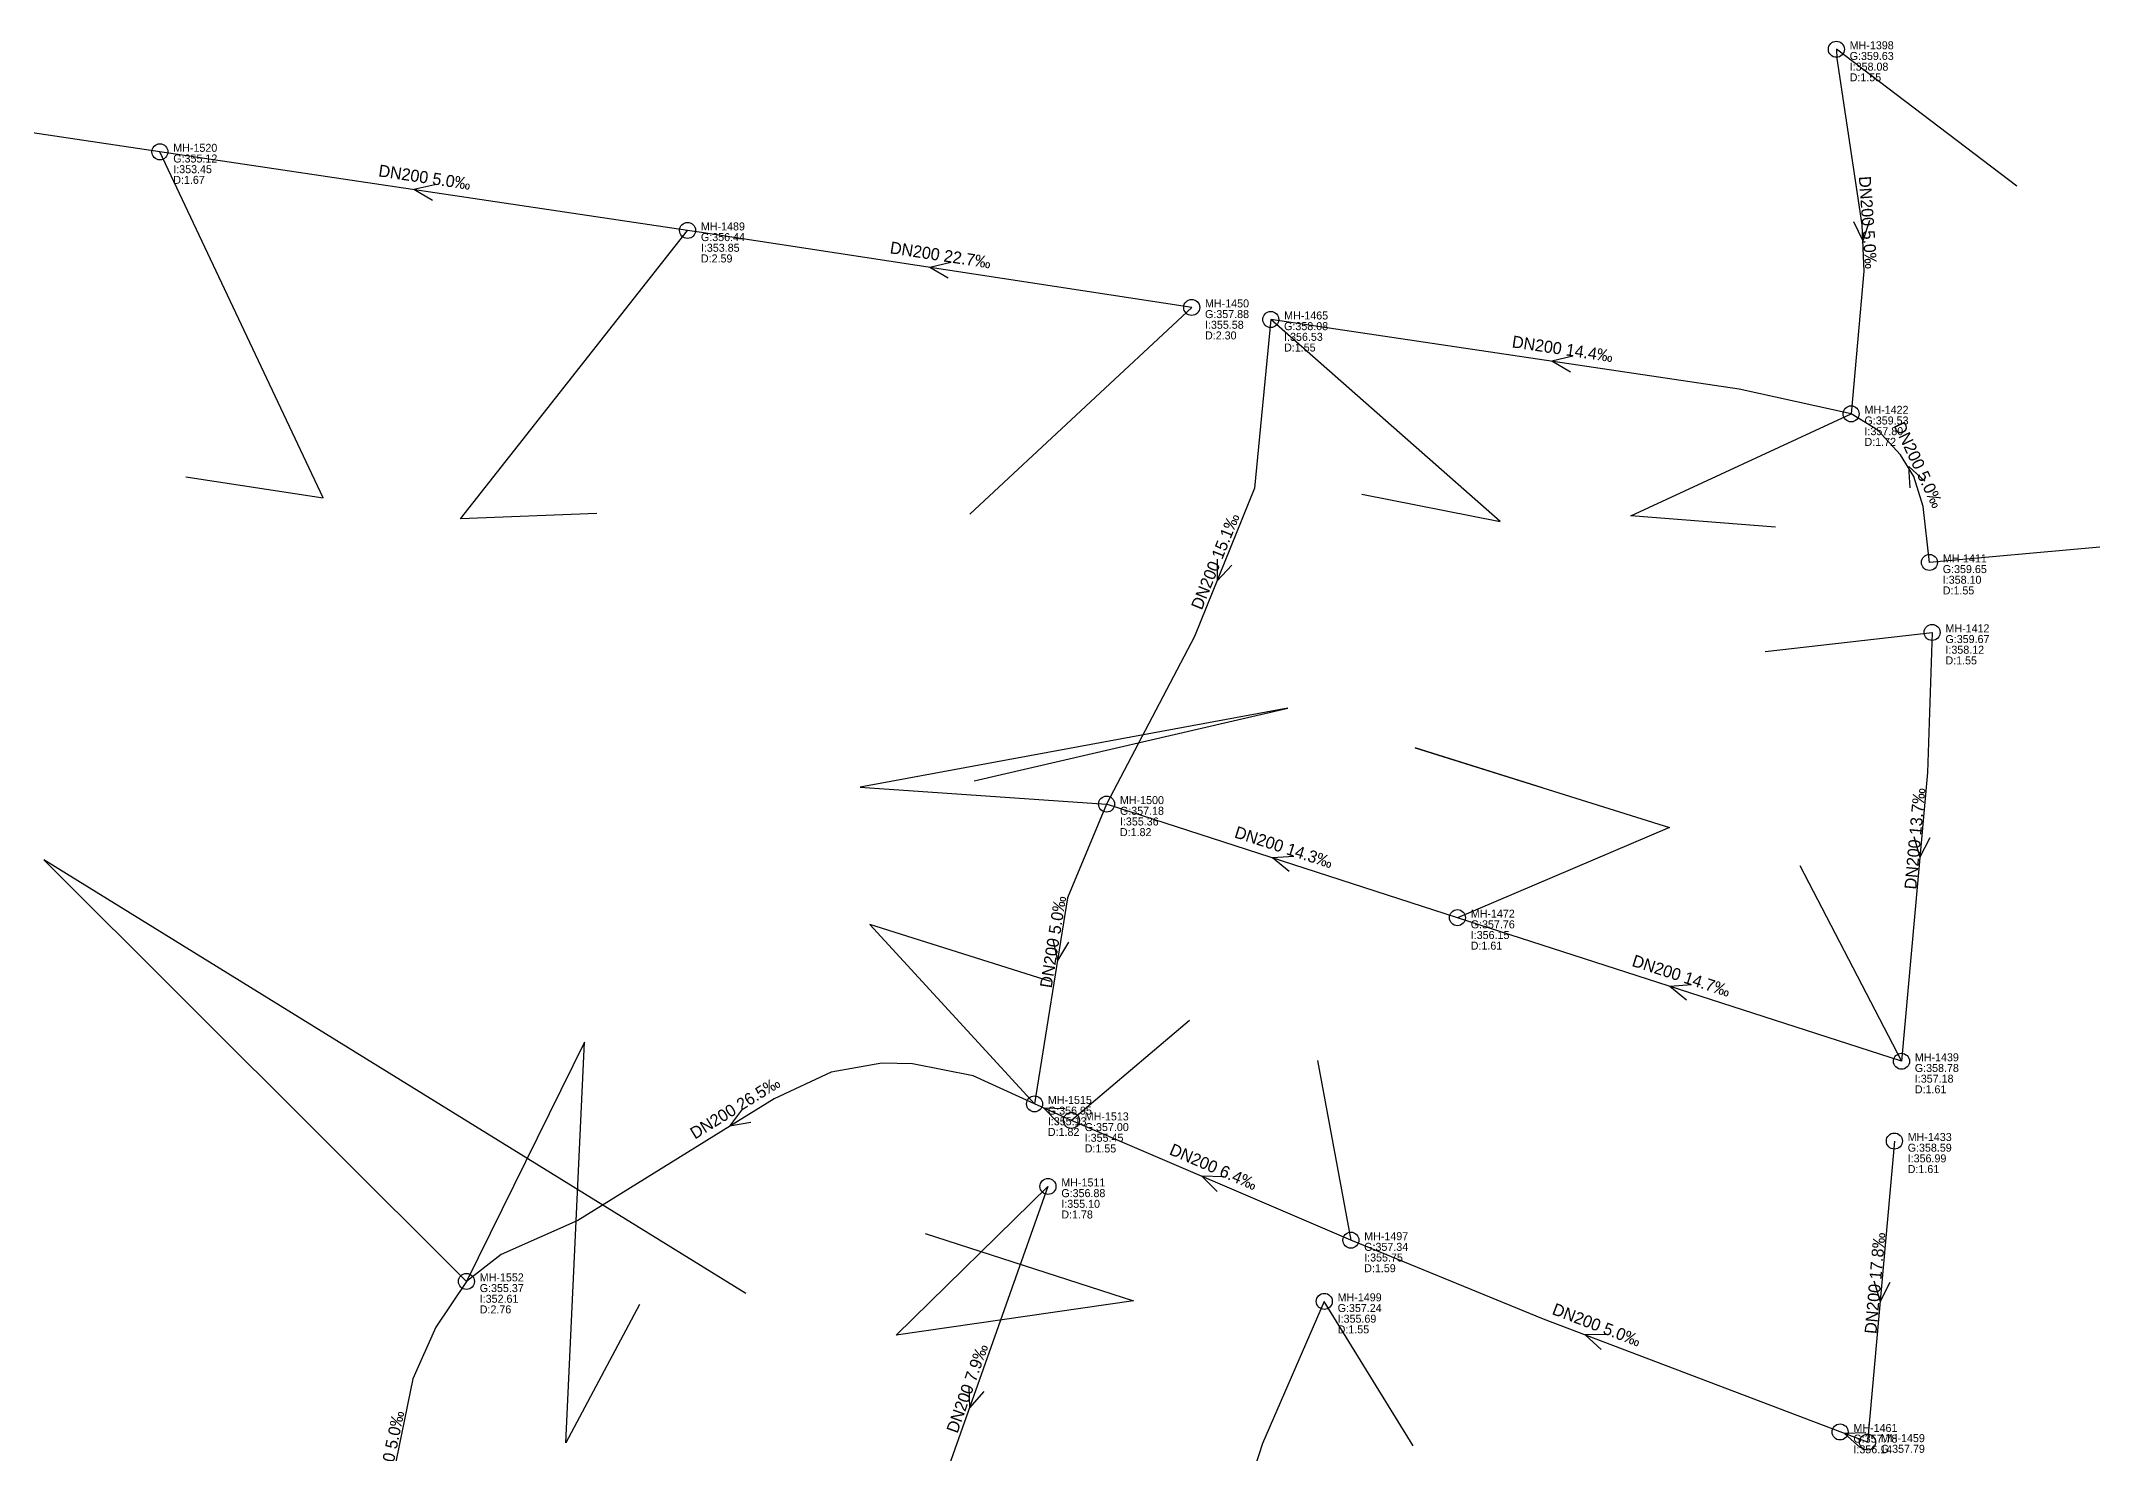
# Model space of a CAD drawing. Header units: metres. Extents: x 449900 to 451990, y 2566732 to 2570847.
# Drawn here: x 450700.7 to 451009.4, y 2567588.9 to 2567800.6 of the extents above; entities that cross this region are included whole.
import ezdxf
from ezdxf.enums import TextEntityAlignment as Align

# ---------------------------------------------------------------- set-up
doc = ezdxf.new("R2010")
doc.units = ezdxf.units.M
for name, color, linetype in [('SEW-LABEL', 2, 'Continuous'), ('SEW-MH', 7, 'Continuous'), ('SEW-MH-LABEL', 8, 'Continuous'), ('SEW-PIPE-DN200', 3, 'Continuous'), ('SEW-RIDER', 8, 'Continuous')]:
    doc.layers.add(name, color=color, linetype=linetype)

msp = doc.modelspace()

# ---------------------------------------------------------------- linework, layer by layer
at = {"layer": 'SEW-LABEL'}
for p, q in [((450759.74, 2567779.12), (450756.59, 2567778.38)), ((450759.38, 2567776.75), (450756.59, 2567778.38)), ((450972.47, 2567773.61), (450973.88, 2567770.7)), ((450974.87, 2567773.78), (450973.88, 2567770.7)), ((450837.11, 2567767.46), (450833.96, 2567766.73)), ((450836.74, 2567765.09), (450833.96, 2567766.73)), ((450930.39, 2567753.4), (450927.25, 2567752.65)), ((450930.04, 2567751.03), (450927.25, 2567752.65)), ((450981, 2567733.68), (450980.8, 2567736.9)), ((450983.17, 2567734.7), (450980.8, 2567736.9)), ((450877.06, 2567722.98), (450877.04, 2567719.75)), ((450879.28, 2567722.08), (450877.04, 2567719.75)), ((450981.53, 2567681.44), (450982.45, 2567678.34)), ((450983.92, 2567681.22), (450982.45, 2567678.34)), ((450888.58, 2567678.45), (450885.36, 2567678.23)), ((450887.84, 2567676.17), (450885.36, 2567678.23)), ((450852.4, 2567665.97), (450853.11, 2567662.82)), ((450854.77, 2567665.59), (450853.11, 2567662.82)), ((450948.19, 2567659.18), (450944.96, 2567658.96)), ((450947.45, 2567656.89), (450944.96, 2567658.96)), ((450805.87, 2567640.61), (450803.95, 2567638.01)), ((450853.31, 2567638.4), (450851.06, 2567640.72)), ((450854.29, 2567640.59), (450851.06, 2567640.72)), ((450807.13, 2567638.57), (450803.95, 2567638.01)), ((450877.06, 2567628.2), (450874.78, 2567630.49)), ((450878.01, 2567630.41), (450874.78, 2567630.49)), ((450975.55, 2567614.82), (450976.47, 2567611.72)), ((450977.94, 2567614.6), (450976.47, 2567611.72)), ((450935.48, 2567606.78), (450932.25, 2567606.73)), ((450934.63, 2567604.54), (450932.25, 2567606.73)), ((450839.8, 2567599.04), (450839.93, 2567595.81)), ((450842.07, 2567598.24), (450839.93, 2567595.81)), ((450974.36, 2567592.02), (450971.13, 2567591.93)), ((450973.53, 2567589.77), (450971.13, 2567591.93))]:
    msp.add_line(p, q, dxfattribs=at)
at = {"layer": 'SEW-MH'}
for centre in [(450969.92, 2567799.42), (450718.51, 2567784.05), (450797.64, 2567772.27), (450873.24, 2567760.73), (450885.1, 2567758.92), (450972.14, 2567744.78), (450983.88, 2567722.51), (450984.28, 2567712.02), (450860.48, 2567686.28), (450913.09, 2567669.26), (450979.69, 2567647.73), (450849.67, 2567641.34), (450855.2, 2567638.87), (450978.62, 2567635.78), (450851.69, 2567628.97), (450897.11, 2567620.92), (450764.47, 2567614.74), (450893.13, 2567611.75), (450970.48, 2567592.17), (450974.59, 2567590.65)]:
    msp.add_circle(centre, 1.2, dxfattribs=at)
at = {"layer": 'SEW-PIPE-DN200'}
for points in [[(450969.92, 2567799.42), (450970, 2567798.02), (450973.74, 2567773.11), (450974.02, 2567766.16), (450972.14, 2567744.78)], [(450718.51, 2567784.05), (450639.38, 2567795.82)], [(450797.64, 2567772.27), (450718.51, 2567784.05)], [(450873.24, 2567760.73), (450799.39, 2567772.01), (450797.64, 2567772.27)], [(450885.1, 2567758.92), (450882.66, 2567733.62), (450873.66, 2567711.4), (450860.48, 2567686.28)], [(450972.14, 2567744.78), (450955.34, 2567748.48), (450885.1, 2567758.92)], [(450983.88, 2567722.51), (450982.95, 2567730.91), (450981.53, 2567735.4), (450979.52, 2567738.61), (450976.13, 2567742.34), (450972.14, 2567744.78)], [(450984.28, 2567712.02), (450983.6, 2567691.04), (450979.69, 2567647.73)], [(450860.48, 2567686.28), (450854.61, 2567672.24), (450849.67, 2567641.34)], [(450913.09, 2567669.26), (450860.48, 2567686.28)], [(450979.69, 2567647.73), (450913.09, 2567669.26)], [(450849.67, 2567641.34), (450840.46, 2567645.54), (450831.38, 2567647.33), (450826.75, 2567647.44), (450819.19, 2567646.1), (450810.62, 2567642.13), (450804.06, 2567638.08), (450781.16, 2567623.86), (450769.69, 2567618.76), (450764.47, 2567614.74)], [(450855.2, 2567638.87), (450849.67, 2567641.34)], [(450897.11, 2567620.92), (450855.2, 2567638.87)], [(450978.62, 2567635.78), (450974.59, 2567590.65)], [(450851.69, 2567628.97), (450829.18, 2567565.48)], [(450970.48, 2567592.17), (450926, 2567609.1), (450897.11, 2567620.92)], [(450764.47, 2567614.74), (450759.9, 2567607.89), (450756.45, 2567600.15), (450752.27, 2567579.88), (450749.57, 2567557.73), (450749.53, 2567557.45)], [(450893.13, 2567611.75), (450883.87, 2567590.44), (450869.4, 2567545.97)], [(450974.59, 2567590.65), (450970.48, 2567592.17)]]:
    msp.add_lwpolyline(points, dxfattribs=at)
at = {"layer": 'SEW-RIDER'}
for points in [[(450996.97, 2567778.91), (450969.92, 2567799.42)], [(450722.41, 2567735.33), (450743, 2567732.18), (450718.51, 2567784.05)], [(450784.01, 2567729.86), (450763.59, 2567729.04), (450797.64, 2567772.27)], [(450839.95, 2567729.73), (450873.24, 2567760.73)], [(450898.75, 2567732.73), (450919.48, 2567728.65), (450885.1, 2567758.92)], [(450960.77, 2567727.8), (450939.12, 2567729.47), (450972.14, 2567744.78)], [(451009.43, 2567724.77), (450983.88, 2567722.51)], [(450959.22, 2567709.14), (450984.28, 2567712.02)], [(450840.64, 2567689.77), (450887.67, 2567700.68), (450823.54, 2567688.84), (450860.48, 2567686.28)], [(450925.83, 2567688.74), (450906.75, 2567694.71), (450944.91, 2567682.76), (450913.09, 2567669.26)], [(450806.37, 2567612.93), (450701.09, 2567677.91), (450764.47, 2567614.74)], [(450964.43, 2567677.1), (450979.69, 2567647.73)], [(450852.09, 2567659.7), (450824.97, 2567668.24), (450849.67, 2567641.34)], [(450872.91, 2567653.84), (450855.2, 2567638.87)], [(450790.42, 2567611.27), (450779.4, 2567590.53), (450782.18, 2567650.6), (450764.47, 2567614.74)], [(450892.1, 2567647.87), (450897.11, 2567620.92)], [(450833.28, 2567621.9), (450864.5, 2567611.81), (450828.92, 2567606.66), (450851.69, 2567628.97)], [(450906.44, 2567590.08), (450893.13, 2567611.75)]]:
    msp.add_lwpolyline(points, dxfattribs=at)

# ---------------------------------------------------------------- texts
at = {"layer": 'SEW-LABEL'}
for s, rotation, p in [('DN200 5.0‰', 351.5356, (450758.08, 2567779.36)), ('DN200 5.0‰', -86.0168, (450973.77, 2567773.4)), ('DN200 22.7‰', 351.3161, (450835.44, 2567767.7)), ('DN200 14.4‰', 351.5442, (450928.73, 2567753.63)), ('DN200 5.0‰', 295.3949, (450981.44, 2567736.75)), ('DN200 15.1‰', 67.9638, (450877.61, 2567722.34)), ('DN200 13.7‰', 84.8476, (450982.59, 2567681.03)), ('DN200 14.3‰', 342.0811, (450886.78, 2567678.97)), ('DN200 5.0‰', 80.9056, (450853.34, 2567665.5)), ('DN200 14.7‰', 342.0811, (450946.39, 2567659.7)), ('DN200 26.5‰', 31.7448, (450805.23, 2567640)), ('DN200 6.4‰', 336.8245, (450876.15, 2567631.09)), ('DN200 17.8‰', 84.8931, (450976.61, 2567614.41)), ('DN200 5.0‰', 339.1575, (450933.66, 2567607.39)), ('DN200 7.9‰', 70.4772, (450840.43, 2567598.42)), ('DN200 5.0‰', 78.3627, (450753.77, 2567588.33))]:
    msp.add_text(s, height=1.8, rotation=rotation, dxfattribs=at).set_placement(p, align=Align.CENTER)
at = {"layer": 'SEW-MH-LABEL'}
for s, p in [('MH-1398', (450971.92, 2567799.42)), ('G:359.63', (450971.92, 2567797.82)), ('I:358.08', (450971.92, 2567796.22)), ('D:1.55', (450971.92, 2567794.62)), ('MH-1520', (450720.51, 2567784.05)), ('G:355.12', (450720.51, 2567782.45)), ('I:353.45', (450720.51, 2567780.85)), ('D:1.67', (450720.51, 2567779.25)), ('G:356.44', (450799.64, 2567770.67)), ('MH-1489', (450799.64, 2567772.27)), ('I:353.85', (450799.64, 2567769.07)), ('D:2.59', (450799.64, 2567767.47)), ('G:357.88', (450875.24, 2567759.13)), ('MH-1450', (450875.24, 2567760.73)), ('MH-1465', (450887.1, 2567758.92)), ('D:2.30', (450875.24, 2567755.93)), ('I:355.58', (450875.24, 2567757.53)), ('G:358.08', (450887.1, 2567757.32)), ('I:356.53', (450887.1, 2567755.72)), ('D:1.55', (450887.1, 2567754.12)), ('G:359.53', (450974.14, 2567743.18)), ('MH-1422', (450974.14, 2567744.78)), ('D:1.72', (450974.14, 2567739.98)), ('I:357.80', (450974.14, 2567741.58)), ('MH-1411', (450985.88, 2567722.51)), ('G:359.65', (450985.88, 2567720.91)), ('I:358.10', (450985.88, 2567719.31)), ('D:1.55', (450985.88, 2567717.71)), ('MH-1412', (450986.28, 2567712.02)), ('G:359.67', (450986.28, 2567710.42)), ('D:1.55', (450986.28, 2567707.22)), ('I:358.12', (450986.28, 2567708.82)), ('G:357.18', (450862.48, 2567684.68)), ('MH-1500', (450862.48, 2567686.28)), ('D:1.82', (450862.48, 2567681.48)), ('I:355.36', (450862.48, 2567683.08)), ('MH-1472', (450915.09, 2567669.26)), ('G:357.76', (450915.09, 2567667.66)), ('I:356.15', (450915.09, 2567666.06)), ('D:1.61', (450915.09, 2567664.46)), ('MH-1439', (450981.69, 2567647.73)), ('G:358.78', (450981.69, 2567646.13)), ('I:357.18', (450981.69, 2567644.53)), ('MH-1515', (450851.67, 2567641.34)), ('D:1.61', (450981.69, 2567642.93)), ('G:356.95', (450851.67, 2567639.74)), ('I:355.13', (450851.67, 2567638.14)), ('MH-1513', (450857.2, 2567638.87)), ('D:1.82', (450851.67, 2567636.54)), ('G:357.00', (450857.2, 2567637.27)), ('I:355.45', (450857.2, 2567635.67)), ('MH-1433', (450980.62, 2567635.78)), ('D:1.55', (450857.2, 2567634.07)), ('G:358.59', (450980.62, 2567634.18)), ('I:356.99', (450980.62, 2567632.58)), ('MH-1511', (450853.69, 2567628.97)), ('D:1.61', (450980.62, 2567630.98)), ('G:356.88', (450853.69, 2567627.37)), ('I:355.10', (450853.69, 2567625.77)), ('D:1.78', (450853.69, 2567624.17)), ('G:357.34', (450899.11, 2567619.32)), ('MH-1497', (450899.11, 2567620.92)), ('I:355.75', (450899.11, 2567617.72)), ('G:355.37', (450766.47, 2567613.14)), ('MH-1552', (450766.47, 2567614.74)), ('D:1.59', (450899.11, 2567616.12)), ('I:352.61', (450766.47, 2567611.54)), ('G:357.24', (450895.13, 2567610.15)), ('MH-1499', (450895.13, 2567611.75)), ('D:2.76', (450766.47, 2567609.94)), ('I:355.69', (450895.13, 2567608.55)), ('D:1.55', (450895.13, 2567606.95)), ('MH-1461', (450972.48, 2567592.17)), ('G:357.78', (450972.48, 2567590.57)), ('I:356.14', (450972.48, 2567588.97)), ('G:357.79', (450976.59, 2567589.05)), ('MH-1459', (450976.59, 2567590.65))]:
    msp.add_text(s, height=1.2, dxfattribs=at).set_placement(p)

doc.saveas('drawing.dxf')
